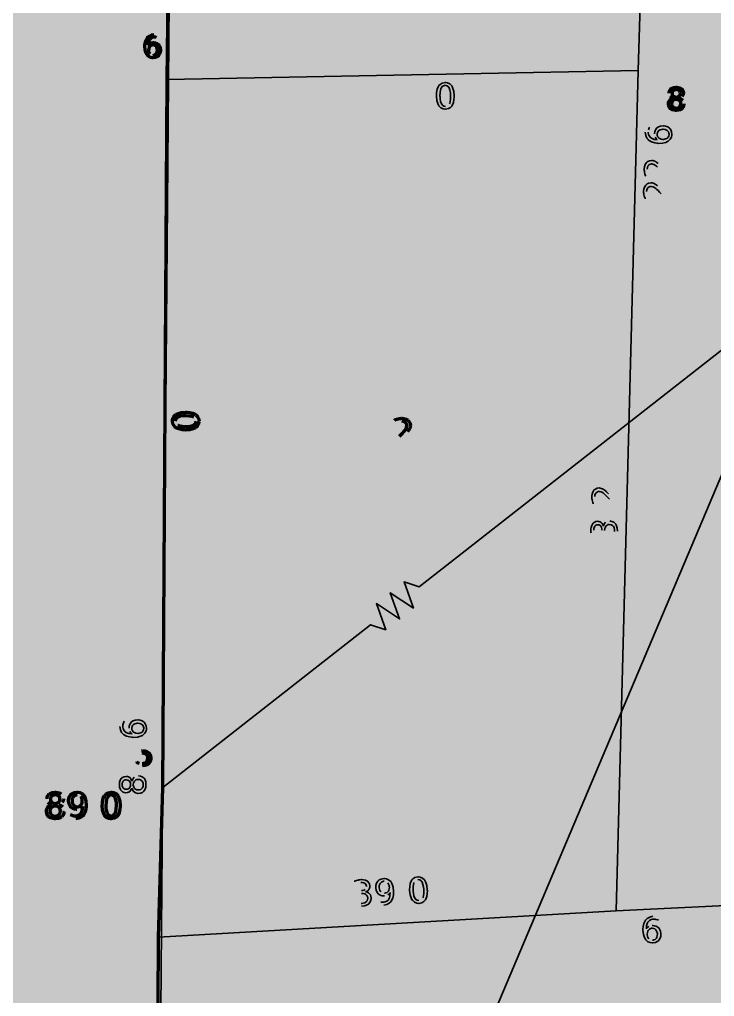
# Model space of a CAD drawing. Header units: inches. Extents: x 0 to 9.1, y 0 to 13.1.
# Drawn here: x 2.654 to 5.084, y 5.239 to 8.657 of the extents above; entities that cross this region are included whole.
import ezdxf

# ---------------------------------------------------------------- set-up
doc = ezdxf.new("R2010")
doc.units = ezdxf.units.IN
doc.header["$MEASUREMENT"] = 0
doc.layers.add('PDF_Geometry', color=7, linetype='Continuous')
doc.layers.add('PDF_Solid Fills', color=7, linetype='Continuous')

msp = doc.modelspace()

# ---------------------------------------------------------------- hatches: boundary and pattern name
at = {"layer": 'PDF_Solid Fills', "true_color": 0xffffff, "transparency": 33554559}
msp.add_hatch(color=7, dxfattribs=at).paths.add_polyline_path([(9.0917, 0.1596), (9.0917, 13.0851), (-0.0485, 13.0851), (-0.0485, 0.1596)])
at = {"layer": 'PDF_Solid Fills', "transparency": 33554559}
h = msp.add_hatch(color=1, dxfattribs=at)
h.paths.add_polyline_path([(3.0295, 8.5336), (3.0467, 8.5336), (3.0467, 8.5935), (3.0278, 8.5898), (3.0278, 8.5995), (3.0464, 8.6033), (3.0573, 8.6033), (3.0573, 8.5336), (3.0746, 8.5336), (3.0746, 8.5247), (3.0295, 8.5247)], flags=0)
h.paths.add_polyline_path([(3.1086, 8.5365, 0.200275), (3.1201, 8.5316)], flags=0)
h.paths.add_polyline_path([(3.1412, 8.6013), (3.1412, 8.5918)], flags=0)
h.paths.add_polyline_path([(3.1412, 8.5918, 0.038912), (3.133, 8.5947)], flags=0)
h.paths.add_polyline_path([(3.1326, 8.6039, 0.040597), (3.1246, 8.6047)], flags=0)
h.paths.add_polyline_path([(3.1412, 8.6013, 0.027898), (3.1326, 8.6039)], flags=0)
h = msp.add_hatch(color=5, dxfattribs=at)
h.paths.add_polyline_path([(3.9534, 8.42), (3.9237, 8.3716), (3.9544, 8.3723)], flags=0)
h.paths.add_polyline_path([(3.9498, 8.4307), (3.9652, 8.431), (3.9664, 8.3725), (3.9792, 8.3728), (3.9794, 8.3626), (3.9666, 8.3625), (3.9671, 8.3413), (3.955, 8.3409), (3.9546, 8.3622), (3.914, 8.3613), (3.9137, 8.3731)], flags=0)
h.paths.add_polyline_path([(4.0018, 8.3523), (4.0217, 8.3528), (4.0201, 8.4211), (3.9986, 8.4162), (3.9984, 8.4273), (4.02, 8.432), (4.032, 8.4323), (4.0337, 8.3531), (4.0535, 8.3534), (4.0538, 8.3431), (4.0021, 8.342)], flags=0)
h.paths.add_polyline_path([(4.078, 8.3591), (4.0906, 8.3593), (4.0909, 8.3439), (4.0783, 8.3437)], flags=0)
h.paths.add_polyline_path([(4.1432, 8.353, 0.270121), (4.1571, 8.3625)], flags=0)
h = msp.add_hatch(color=1, dxfattribs=at)
h.paths.add_polyline_path([(4.8606, 8.349), (4.8778, 8.349), (4.8778, 8.4088), (4.8589, 8.4051), (4.8589, 8.4148), (4.8775, 8.4187), (4.8885, 8.4187), (4.8885, 8.349), (4.9057, 8.349), (4.9057, 8.34), (4.8606, 8.34)], flags=0)
h.paths.add_polyline_path([(4.9248, 8.3997, 0.155966), (4.9286, 8.3882)], flags=0)
h.paths.add_polyline_path([(4.9606, 8.3819, 0.143438), (4.9711, 8.3882)], flags=0)
h.paths.add_polyline_path([(4.9766, 8.3622, 0.154116), (4.9725, 8.3748)], flags=0)
h = msp.add_hatch(color=5, dxfattribs=at)
h.paths.add_polyline_path([(4.9142, 7.9556), (4.9146, 7.9753), (4.8464, 7.9772), (4.8501, 7.9555), (4.8391, 7.9558), (4.8354, 7.9776), (4.8357, 7.9897), (4.9149, 7.9873), (4.9155, 8.0073), (4.9258, 8.007), (4.9245, 7.9553)], flags=0)
h.paths.add_polyline_path([(4.9166, 8.0421), (4.9177, 8.0846), (4.9282, 8.0843), (4.9265, 8.0274), (4.9162, 8.0277)], flags=0)
h.paths.add_polyline_path([(4.8975, 8.0469, 0.001765), (4.9162, 8.0277)], flags=0)
h.paths.add_polyline_path([(4.846, 8.0558, 0.068581), (4.8477, 8.0437)], flags=0)
h.paths.add_polyline_path([(4.8477, 8.0437, 0.047252), (4.8534, 8.03)], flags=0)
h.paths.add_polyline_path([(4.8534, 8.03), (4.8412, 8.0303)], flags=0)
h.paths.add_polyline_path([(4.8843, 8.0755, 0.006039), (4.894, 8.0655)], flags=0)
h.paths.add_polyline_path([(4.894, 8.0655, 0.000736), (4.9166, 8.0421)], flags=0)
h.paths.add_polyline_path([(4.9188, 8.1204), (4.92, 8.1629), (4.9303, 8.1626), (4.9286, 8.1057), (4.9183, 8.106)], flags=0)
h.paths.add_polyline_path([(4.8998, 8.1252, 0.003231), (4.9183, 8.106)], flags=0)
h.paths.add_polyline_path([(4.8998, 8.1252, 0.005506), (4.8848, 8.1406)], flags=0)
h.paths.add_polyline_path([(4.8481, 8.1341, 0.068601), (4.8498, 8.122)], flags=0)
h.paths.add_polyline_path([(4.8498, 8.122, 0.040403), (4.8557, 8.1081)], flags=0)
h.paths.add_polyline_path([(4.8557, 8.1081), (4.8434, 8.1086)], flags=0)
h.paths.add_polyline_path([(4.8961, 8.1437, 0.003309), (4.8865, 8.1537)], flags=0)
h.paths.add_polyline_path([(4.9188, 8.1204, 0.004682), (4.8961, 8.1437)], flags=0)
h.paths.add_polyline_path([(4.9157, 8.1885), (4.916, 8.2012), (4.9314, 8.2008), (4.9311, 8.188)], flags=0)
h.paths.add_polyline_path([(4.8458, 8.2811), (4.8569, 8.2808)], flags=0)
h.paths.add_polyline_path([(4.8532, 8.2717, 0.051651), (4.8518, 8.2626)], flags=0)
h.paths.add_polyline_path([(4.8735, 8.2569, 0.106973), (4.876, 8.2451)], flags=0)
h.paths.add_polyline_path([(4.8428, 8.2716, 0.035903), (4.8417, 8.2625)], flags=0)
h.paths.add_polyline_path([(4.8458, 8.2811, 0.030947), (4.8428, 8.2716)], flags=0)
h = msp.add_hatch(color=5, dxfattribs=at)
h.paths.add_polyline_path([(3.188, 7.0276), (3.1884, 7.0853), (3.1935, 7.0852), (3.2778, 7.0521), (3.2777, 7.0393), (3.1984, 7.0706), (3.198, 7.0275)], flags=0)
h.paths.add_polyline_path([(3.1995, 7.1424), (3.2471, 7.1112), (3.2474, 7.142)], flags=0)
h.paths.add_polyline_path([(3.1889, 7.139), (3.1891, 7.1544), (3.2475, 7.154), (3.2475, 7.1667), (3.2577, 7.1666), (3.2575, 7.1538), (3.2788, 7.1536), (3.2786, 7.1416), (3.2575, 7.1418), (3.2571, 7.1012), (3.2454, 7.1013)], flags=0)
h.paths.add_polyline_path([(3.2637, 7.1867), (3.2637, 7.1995), (3.2791, 7.1993), (3.2791, 7.1866)], flags=0)
h.paths.add_polyline_path([(3.1978, 7.2523, 0.273911), (3.2069, 7.2383)], flags=0)
h.paths.add_polyline_path([(3.2717, 7.2517, 0.268204), (3.2625, 7.2658)], flags=0)
h = msp.add_hatch(color=5, dxfattribs=at)
h.paths.add_polyline_path([(3.9781, 7.1809), (4.0208, 7.1809), (4.0208, 7.1706), (3.9637, 7.1706), (3.9637, 7.1809)], flags=0)
h.paths.add_polyline_path([(3.9824, 7.2, 0.004994), (3.9637, 7.1809)], flags=0)
h.paths.add_polyline_path([(3.99, 7.2518, 0.06868), (3.9778, 7.2498)], flags=0)
h.paths.add_polyline_path([(3.9778, 7.2498, 0.051771), (3.9643, 7.2437)], flags=0)
h.paths.add_polyline_path([(3.9643, 7.2437), (3.9643, 7.256)], flags=0)
h.paths.add_polyline_path([(4.0106, 7.2141, 0.003305), (4.0009, 7.2041)], flags=0)
h.paths.add_polyline_path([(4.0009, 7.2041, 0.000243), (3.9781, 7.1809)], flags=0)
h.paths.add_polyline_path([(4.0749, 7.2484), (4.0586, 7.2038), (4.0915, 7.2038)], flags=0)
h.paths.add_polyline_path([(4.0683, 7.2603), (4.082, 7.2603), (4.1162, 7.1706), (4.1035, 7.1706), (4.0954, 7.1937), (4.0548, 7.1937), (4.0466, 7.1706), (4.0338, 7.1706)], flags=0)
h = msp.add_hatch(color=5, dxfattribs=at)
h.paths.add_polyline_path([(4.6499, 6.7677), (4.6516, 6.8254), (4.6567, 6.8253), (4.7403, 6.7905), (4.74, 6.7777), (4.6613, 6.8105), (4.6601, 6.7674)], flags=0)
h.paths.add_polyline_path([(4.7173, 6.9027, 0.155625), (4.7026, 6.8981)], flags=0)
h.paths.add_polyline_path([(4.7427, 6.8551, 0.039754), (4.7441, 6.8668)], flags=0)
h.paths.add_polyline_path([(4.7392, 6.8428, 0.030201), (4.7427, 6.8551)], flags=0)
h.paths.add_polyline_path([(4.7392, 6.8428), (4.7273, 6.8431)], flags=0)
h.paths.add_polyline_path([(4.7273, 6.8431, 0.057958), (4.7321, 6.8541)], flags=0)
h.paths.add_polyline_path([(4.7321, 6.8541, 0.060554), (4.7341, 6.8665)], flags=0)
h.paths.add_polyline_path([(4.6995, 6.8699), (4.6992, 6.8596), (4.6893, 6.8599), (4.6896, 6.8707)], flags=0)
h.paths.add_polyline_path([(4.6613, 6.871, 0.04289), (4.6621, 6.8604)], flags=0)
h.paths.add_polyline_path([(4.6621, 6.8604, 0.030275), (4.6652, 6.8476)], flags=0)
h.paths.add_polyline_path([(4.6652, 6.8476), (4.6544, 6.8479)], flags=0)
h.paths.add_polyline_path([(4.6519, 6.861, 0.022579), (4.6544, 6.8479)], flags=0)
h.paths.add_polyline_path([(4.7287, 6.9253), (4.7292, 6.9381), (4.7446, 6.9376), (4.7441, 6.9248)], flags=0)
h.paths.add_polyline_path([(4.7352, 6.9747), (4.7364, 7.0172), (4.7467, 7.0169), (4.7452, 6.9599), (4.7347, 6.9602)], flags=0)
h.paths.add_polyline_path([(4.7163, 6.9795, 0.00323), (4.7347, 6.9602)], flags=0)
h.paths.add_polyline_path([(4.6647, 6.9884, 0.079819), (4.6664, 6.9762)], flags=0)
h.paths.add_polyline_path([(4.6664, 6.9762, 0.047257), (4.6721, 6.9625)], flags=0)
h.paths.add_polyline_path([(4.6721, 6.9625), (4.6598, 6.9628)], flags=0)
h.paths.add_polyline_path([(4.7352, 6.9747, 0.000444), (4.7127, 6.9981)], flags=0)
h = msp.add_hatch(color=5, dxfattribs=at)
h.paths.add_polyline_path([(3.0827, 5.8782), (3.0829, 5.8979), (3.0146, 5.8985), (3.0187, 5.8768), (3.0076, 5.8768), (3.0035, 5.8985), (3.0036, 5.9105), (3.0829, 5.9099), (3.0832, 5.9299), (3.0935, 5.9297), (3.093, 5.878)], flags=0)
h.paths.add_polyline_path([(3.0689, 6.0111, 0.162623), (3.0543, 6.0064)], flags=0)
h.paths.add_polyline_path([(3.0841, 6.0348), (3.0843, 6.0545), (3.016, 6.055), (3.0201, 6.0334), (3.009, 6.0334), (3.0049, 6.0551), (3.005, 6.0671), (3.0843, 6.0665), (3.0844, 6.0864), (3.0949, 6.0864), (3.0944, 6.0347)], flags=0)
h.paths.add_polyline_path([(3.0797, 6.111), (3.0798, 6.1238), (3.0952, 6.1236), (3.095, 6.1108)], flags=0)
h.paths.add_polyline_path([(3.0081, 6.2021), (3.0192, 6.2021)], flags=0)
h.paths.add_polyline_path([(3.0363, 6.1785, 0.115272), (3.0389, 6.1668)], flags=0)
h.paths.add_polyline_path([(3.0052, 6.1925, 0.028765), (3.0043, 6.1835)], flags=0)
h.paths.add_polyline_path([(3.0081, 6.2021, 0.041948), (3.0052, 6.1925)], flags=0)
h = msp.add_hatch(color=1, dxfattribs=at)
h.paths.add_polyline_path([(2.9987, 6.0562), (3.016, 6.0562), (3.016, 6.1161), (2.997, 6.1124), (2.997, 6.1221), (3.0156, 6.1259), (3.0266, 6.1259), (3.0266, 6.0562), (3.0438, 6.0562), (3.0438, 6.0473), (2.9987, 6.0473)], flags=0)
h.paths.add_polyline_path([(3.0652, 6.1259), (3.107, 6.1259), (3.107, 6.1168), (3.075, 6.1168), (3.075, 6.0976)], flags=0)
h.paths.add_polyline_path([(3.0797, 6.0988, 0.062097), (3.075, 6.0976)], flags=0)
h.paths.add_polyline_path([(3.0726, 6.0467, 0.032244), (3.0827, 6.0459)], flags=0)
h.paths.add_polyline_path([(3.0621, 6.0493, 0.030379), (3.0726, 6.0467)], flags=0)
h.paths.add_polyline_path([(3.0621, 6.0493), (3.0621, 6.0598)], flags=0)
h.paths.add_polyline_path([(3.0718, 6.0559, 0.054745), (3.0826, 6.0547)], flags=0)
h.paths.add_polyline_path([(3.0826, 6.0904, 0.05394), (3.074, 6.0893)], flags=0)
h.paths.add_polyline_path([(3.074, 6.0893, 0.036142), (3.0652, 6.0865)], flags=0)
h.paths.add_polyline_path([(3.0652, 6.0865), (3.0652, 6.1259)], flags=0)
h = msp.add_hatch(color=256, dxfattribs=at)
h.paths.add_polyline_path([(2.7496, 5.9307, 0.159062), (2.7539, 5.9177)], flags=0)
h.paths.add_polyline_path([(2.8068, 5.9307, 0.212149), (2.7991, 5.9477)], flags=0)
h.paths.add_polyline_path([(2.7904, 5.9105, 0.147699), (2.8025, 5.9177)], flags=0)
h.paths.add_polyline_path([(2.809, 5.8879, 0.158171), (2.8041, 5.9025)], flags=0)
h.paths.add_polyline_path([(2.8307, 5.8646), (2.8307, 5.8756)], flags=0)
h.paths.add_polyline_path([(2.8544, 5.8931, 0.10967), (2.8661, 5.8959)], flags=0)
h.paths.add_polyline_path([(2.8405, 5.8619, 0.043333), (2.8498, 5.8609)], flags=0)
h.paths.add_polyline_path([(2.8307, 5.8646, 0.047988), (2.8405, 5.8619)], flags=0)
h.paths.add_polyline_path([(2.8681, 5.9388, 0.198079), (2.855, 5.9443)], flags=0)
h.paths.add_polyline_path([(2.9089, 5.878), (2.9216, 5.878), (2.9216, 5.8626), (2.9089, 5.8626)], flags=0)
h = msp.add_hatch(color=5, dxfattribs=at)
h.paths.add_polyline_path([(3.8378, 5.5553, 0.040052), (3.8495, 5.5549)], flags=0)
h.paths.add_polyline_path([(3.8253, 5.558, 0.031539), (3.8378, 5.5553)], flags=0)
h.paths.add_polyline_path([(3.8253, 5.558), (3.8247, 5.5698)], flags=0)
h.paths.add_polyline_path([(3.8247, 5.5698, 0.052326), (3.8359, 5.5658)], flags=0)
h.paths.add_polyline_path([(3.8359, 5.5658, 0.053943), (3.8486, 5.5649)], flags=0)
h.paths.add_polyline_path([(3.8492, 5.5997), (3.8389, 5.599), (3.8384, 5.6089), (3.8492, 5.6095)], flags=0)
h.paths.add_polyline_path([(3.8627, 5.6138, 0.219585), (3.867, 5.6244)], flags=0)
h.paths.add_polyline_path([(3.8473, 5.6378, 0.040999), (3.8367, 5.6361)], flags=0)
h.paths.add_polyline_path([(3.8367, 5.6361, 0.036483), (3.8243, 5.6321)], flags=0)
h.paths.add_polyline_path([(3.8243, 5.6321), (3.8238, 5.6429)], flags=0)
h.paths.add_polyline_path([(3.9077, 5.5614), (3.9072, 5.5724)], flags=0)
h.paths.add_polyline_path([(3.9072, 5.5724, 0.034566), (3.9166, 5.5695)], flags=0)
h.paths.add_polyline_path([(3.9298, 5.5912, 0.106996), (3.9414, 5.5944)], flags=0)
h.paths.add_polyline_path([(3.9175, 5.5592, 0.035577), (3.9269, 5.5587)], flags=0)
h.paths.add_polyline_path([(3.9077, 5.5614, 0.047751), (3.9175, 5.5592)], flags=0)
h.paths.add_polyline_path([(3.9412, 5.6374, 0.205372), (3.928, 5.6423)], flags=0)
h.paths.add_polyline_path([(3.9167, 5.6055, 0.205372), (3.93, 5.6006)], flags=0)
h.paths.add_polyline_path([(3.9851, 5.5787), (3.9977, 5.5794), (3.9984, 5.564), (3.9858, 5.5634)], flags=0)
h.paths.add_polyline_path([(4.0466, 5.6483, 0.269949), (4.0331, 5.6383)], flags=0)
h.paths.add_polyline_path([(4.0503, 5.5746, 0.269527), (4.064, 5.5846)], flags=0)
h = msp.add_hatch(color=1, dxfattribs=at)
h.paths.add_polyline_path([(2.9987, 5.533), (3.016, 5.533), (3.016, 5.5929), (2.997, 5.5892), (2.997, 5.5989), (3.0156, 5.6027), (3.0266, 5.6027), (3.0266, 5.533), (3.0438, 5.533), (3.0438, 5.5241), (2.9987, 5.5241)], flags=0)
h.paths.add_polyline_path([(3.0943, 5.5934), (3.0677, 5.5515), (3.0943, 5.5515)], flags=0)
h.paths.add_polyline_path([(3.0917, 5.6027), (3.1049, 5.6027), (3.1049, 5.5515), (3.1163, 5.5515), (3.1163, 5.5426), (3.1049, 5.5426), (3.1049, 5.5241), (3.0943, 5.5241), (3.0943, 5.5426), (3.059, 5.5426), (3.059, 5.553)], flags=0)
h = msp.add_hatch(color=5, dxfattribs=at)
h.paths.add_polyline_path([(4.6372, 5.5064), (4.6949, 5.5093), (4.6952, 5.5043), (4.6669, 5.4181), (4.6543, 5.4175), (4.6807, 5.4986), (4.6378, 5.4964)], flags=0)
h.paths.add_polyline_path([(4.7155, 5.5104), (4.773, 5.5133), (4.7734, 5.5083), (4.7452, 5.4221), (4.7324, 5.4215), (4.7589, 5.5024), (4.716, 5.5003)], flags=0)
h.paths.add_polyline_path([(4.8006, 5.4403), (4.8132, 5.4409), (4.814, 5.4255), (4.8014, 5.4249)], flags=0)
h.paths.add_polyline_path([(4.8541, 5.4412, 0.200323), (4.8674, 5.4361)], flags=0)
h.paths.add_polyline_path([(4.8874, 5.517), (4.888, 5.5061)], flags=0)
h.paths.add_polyline_path([(4.8655, 5.4876, 0.098235), (4.8538, 5.4843)], flags=0)
h.paths.add_polyline_path([(4.8777, 5.5193, 0.036331), (4.8685, 5.5198)], flags=0)
h.paths.add_polyline_path([(4.8874, 5.517, 0.042181), (4.8777, 5.5193)], flags=0)
h = msp.add_hatch(color=1, dxfattribs=at)
h.paths.add_polyline_path([(4.6144, 5.3792), (4.6316, 5.3792), (4.6316, 5.439), (4.6127, 5.4353), (4.6127, 5.445), (4.6313, 5.4489), (4.6423, 5.4489), (4.6423, 5.3792), (4.6595, 5.3792), (4.6595, 5.3702), (4.6144, 5.3702)], flags=0)
h.paths.add_polyline_path([(4.6783, 5.4489), (4.7287, 5.4489), (4.7287, 5.4443), (4.7001, 5.3702), (4.689, 5.3702), (4.716, 5.4398), (4.6783, 5.4398)], flags=0)

# ---------------------------------------------------------------- linework, layer by layer
at = {"layer": 'PDF_Geometry', "lineweight": 35}
for points in [[(3.1852, 9.7095), (4.8009, 10.4635), (5.9857, 10.5712), (5.9857, 9.1402), (6.9398, 7.8476), (5.8011, 3.7392), (5.678, 2.7544), (3.1237, 2.3697)], [(5.9857, 9.1402), (3.1237, 2.3697), (5.8011, 3.7392)]]:
    msp.add_lwpolyline(points, close=True, dxfattribs=at)
at = {"layer": 'PDF_Geometry', "lineweight": 106}
msp.add_lwpolyline([(3.1852, 9.7095), (4.8009, 10.4635), (4.8778, 10.4635), (5.9857, 10.5712), (5.9857, 9.1402), (6.4474, 8.5247), (6.9398, 7.8476), (6.3243, 5.6164), (5.8011, 3.7392), (5.678, 2.7544), (3.1237, 2.3697), (3.1391, 5.4472), (3.1544, 5.9703), (3.1698, 8.4477)], close=True, dxfattribs=at)
at = {"layer": 'PDF_Geometry', "lineweight": 35}
for points in [[(3.1698, 8.4477), (4.8163, 8.4785), (4.8778, 10.4635)], [(4.8163, 8.4785), (4.7393, 5.5395), (3.1391, 5.4472)], [(4.7393, 5.5395), (6.3243, 5.6164)]]:
    msp.add_lwpolyline(points, dxfattribs=at)
at = {"layer": 'PDF_Geometry', "color": 5, "lineweight": 35}
msp.add_lwpolyline([(3.1544, 5.9703), (3.8813, 6.5395), (3.9341, 6.5221), (3.9013, 6.6139), (3.9824, 6.5602), (3.9498, 6.6517), (4.0309, 6.598), (3.9983, 6.6897), (4.0509, 6.6723), (5.5049, 7.8107), (5.5575, 7.7933), (5.5249, 7.885), (5.606, 7.8313), (5.5732, 7.923), (5.6544, 7.8693), (5.6217, 7.9609), (5.6744, 7.9435), (6.4166, 8.5247)], dxfattribs=at)
at = {"layer": 'PDF_Geometry', "lineweight": 106}
for points in [[(3.092, 8.5639), (3.092, 8.5639), (3.092, 8.5824), (3.1009, 8.5936)], [(3.1009, 8.5936), (3.1009, 8.5936), (3.1097, 8.6047), (3.1246, 8.6047)], [(3.109, 8.5885), (3.109, 8.5885), (3.1035, 8.5815), (3.1026, 8.5673)], [(3.1249, 8.5956), (3.1249, 8.5956), (3.1146, 8.5956), (3.109, 8.5885)], [(3.133, 8.5947), (3.133, 8.5947), (3.1289, 8.5956), (3.1249, 8.5956)], [(3.0992, 8.5338), (3.0992, 8.5338), (3.092, 8.5442), (3.092, 8.5639)], [(3.1026, 8.5673), (3.1026, 8.5673), (3.1057, 8.5718), (3.1103, 8.5742)], [(3.1086, 8.5633), (3.1086, 8.5633), (3.1044, 8.5584), (3.1044, 8.5499)], [(3.1044, 8.5499), (3.1044, 8.5499), (3.1044, 8.5414), (3.1086, 8.5365)], [(3.1201, 8.5682), (3.1201, 8.5682), (3.1129, 8.5682), (3.1086, 8.5633)], [(3.1103, 8.5742), (3.1103, 8.5742), (3.115, 8.5767), (3.1207, 8.5767)], [(3.1314, 8.5633), (3.1314, 8.5633), (3.1272, 8.5682), (3.1201, 8.5682)], [(3.1207, 8.5767), (3.1207, 8.5767), (3.1326, 8.5767), (3.1394, 8.5695)], [(3.1355, 8.5499), (3.1355, 8.5499), (3.1355, 8.5584), (3.1314, 8.5633)], [(3.1314, 8.5365), (3.1314, 8.5365), (3.1355, 8.5414), (3.1355, 8.5499)], [(3.1463, 8.5499), (3.1463, 8.5499), (3.1463, 8.5376), (3.1391, 8.5305)], [(3.1394, 8.5695), (3.1394, 8.5695), (3.1463, 8.5622), (3.1463, 8.5499)], [(3.1201, 8.5233), (3.1201, 8.5233), (3.1064, 8.5233), (3.0992, 8.5338)], [(3.1201, 8.5316), (3.1201, 8.5316), (3.1272, 8.5316), (3.1314, 8.5365)], [(3.1391, 8.5305), (3.1391, 8.5305), (3.1318, 8.5233), (3.1201, 8.5233)], [(4.9248, 8.3997), (4.9248, 8.3997), (4.9248, 8.409), (4.9314, 8.4145)], [(4.9314, 8.4145), (4.9314, 8.4145), (4.9382, 8.42), (4.9497, 8.42)], [(4.9391, 8.4082), (4.9391, 8.4082), (4.9352, 8.4047), (4.9352, 8.3987)], [(4.9497, 8.4117), (4.9497, 8.4117), (4.9429, 8.4117), (4.9391, 8.4082)], [(4.9497, 8.42), (4.9497, 8.42), (4.9615, 8.42), (4.9683, 8.4145)], [(4.9606, 8.4082), (4.9606, 8.4082), (4.9568, 8.4117), (4.9497, 8.4117)], [(4.9645, 8.3987), (4.9645, 8.3987), (4.9645, 8.4047), (4.9606, 8.4082)], [(4.9683, 8.4145), (4.9683, 8.4145), (4.9749, 8.409), (4.9749, 8.3997)], [(4.9228, 8.3622), (4.9228, 8.3622), (4.9228, 8.3696), (4.9271, 8.3748)], [(4.9271, 8.3748), (4.9271, 8.3748), (4.9314, 8.3799), (4.9391, 8.3819)], [(4.9391, 8.3819), (4.9391, 8.3819), (4.9325, 8.3836), (4.9286, 8.3882)], [(4.938, 8.3733), (4.938, 8.3733), (4.9337, 8.3691), (4.9337, 8.3622)], [(4.9352, 8.3987), (4.9352, 8.3987), (4.9352, 8.3925), (4.9391, 8.3891)], [(4.9497, 8.3773), (4.9497, 8.3773), (4.9423, 8.3773), (4.938, 8.3733)], [(4.9391, 8.3891), (4.9391, 8.3891), (4.9429, 8.3857), (4.9497, 8.3857)], [(4.9497, 8.3857), (4.9497, 8.3857), (4.9568, 8.3857), (4.9606, 8.3891)], [(4.9617, 8.3733), (4.9617, 8.3733), (4.9574, 8.3773), (4.9497, 8.3773)], [(4.9606, 8.3891), (4.9606, 8.3891), (4.9645, 8.3925), (4.9645, 8.3987)], [(4.9606, 8.3819), (4.9606, 8.3819), (4.9683, 8.3799), (4.9725, 8.3748)], [(4.966, 8.3622), (4.966, 8.3622), (4.966, 8.3691), (4.9617, 8.3733)], [(4.9749, 8.3997), (4.9749, 8.3997), (4.9749, 8.393), (4.9711, 8.3882)], [(4.9298, 8.3446), (4.9298, 8.3446), (4.9228, 8.3506), (4.9228, 8.3622)], [(4.9497, 8.3386), (4.9497, 8.3386), (4.9368, 8.3386), (4.9298, 8.3446)], [(4.9337, 8.3622), (4.9337, 8.3622), (4.9337, 8.355), (4.938, 8.351)], [(4.938, 8.351), (4.938, 8.351), (4.9423, 8.3469), (4.9497, 8.3469)], [(4.9497, 8.3469), (4.9497, 8.3469), (4.9574, 8.3469), (4.9617, 8.3511)], [(4.9697, 8.3446), (4.9697, 8.3446), (4.9628, 8.3386), (4.9497, 8.3386)], [(4.9617, 8.3511), (4.9617, 8.3511), (4.966, 8.3551), (4.966, 8.3622)], [(4.9766, 8.3622), (4.9766, 8.3622), (4.9766, 8.3506), (4.9697, 8.3446)], [(3.2003, 7.2754), (3.2003, 7.2754), (3.2123, 7.2832), (3.2351, 7.2831)], [(3.2351, 7.2831), (3.2351, 7.2831), (3.2577, 7.2829), (3.2695, 7.2747)], [(3.2, 7.2292), (3.2, 7.2292), (3.1881, 7.2374), (3.1883, 7.2524)], [(3.1883, 7.2524), (3.1883, 7.2524), (3.1883, 7.2675), (3.2003, 7.2754)], [(3.2072, 7.2663), (3.2072, 7.2663), (3.198, 7.2617), (3.1978, 7.2523)], [(3.2351, 7.2707), (3.2351, 7.2707), (3.2164, 7.2709), (3.2072, 7.2663)], [(3.2625, 7.2658), (3.2625, 7.2658), (3.2532, 7.2706), (3.2351, 7.2707)], [(3.2623, 7.2377), (3.2623, 7.2377), (3.2715, 7.2423), (3.2717, 7.2517)], [(3.2812, 7.2517), (3.2812, 7.2517), (3.2811, 7.2364), (3.2692, 7.2286)], [(3.2695, 7.2747), (3.2695, 7.2747), (3.2814, 7.2667), (3.2812, 7.2517)], [(3.9643, 7.256), (3.9643, 7.256), (3.9717, 7.2591), (3.978, 7.2604)], [(3.978, 7.2604), (3.978, 7.2604), (3.9844, 7.262), (3.9897, 7.262)], [(3.9897, 7.262), (3.9897, 7.262), (4.0037, 7.262), (4.012, 7.2549)], [(4.0029, 7.2472), (4.0029, 7.2472), (3.9978, 7.2518), (3.99, 7.2518)], [(4.008, 7.2355), (4.008, 7.2355), (4.008, 7.2427), (4.0029, 7.2472)], [(4.012, 7.2549), (4.012, 7.2549), (4.0203, 7.248), (4.0203, 7.2364)], [(3.2346, 7.221), (3.2346, 7.221), (3.2117, 7.2212), (3.2, 7.2292)], [(3.2069, 7.2383), (3.2069, 7.2383), (3.2161, 7.2335), (3.2348, 7.2334)], [(3.2692, 7.2286), (3.2692, 7.2286), (3.2572, 7.2209), (3.2346, 7.221)], [(3.2348, 7.2334), (3.2348, 7.2334), (3.2529, 7.2332), (3.2623, 7.2377)], [(3.9824, 7.2), (3.9824, 7.2), (3.9944, 7.2121), (3.9974, 7.2155)], [(3.9974, 7.2155), (3.9974, 7.2155), (4.0034, 7.222), (4.0057, 7.2266)], [(4.0057, 7.2266), (4.0057, 7.2266), (4.008, 7.2312), (4.008, 7.2355)], [(4.0181, 7.2258), (4.0181, 7.2258), (4.0158, 7.2209), (4.0106, 7.2141)], [(4.0203, 7.2364), (4.0203, 7.2364), (4.0203, 7.2309), (4.0181, 7.2258)], [(3.0797, 6.0988), (3.0797, 6.0988), (3.0821, 6.0993), (3.0843, 6.0993)], [(3.097, 6.0854), (3.097, 6.0854), (3.0917, 6.0904), (3.0826, 6.0904)], [(3.0843, 6.0993), (3.0843, 6.0993), (3.0975, 6.0993), (3.1052, 6.0921)], [(3.1023, 6.0725), (3.1023, 6.0725), (3.1023, 6.0807), (3.097, 6.0854)], [(3.1052, 6.0921), (3.1052, 6.0921), (3.1129, 6.0848), (3.1129, 6.0725)], [(3.0621, 6.0598), (3.0621, 6.0598), (3.0667, 6.0571), (3.0718, 6.0559)], [(3.0826, 6.0547), (3.0826, 6.0547), (3.0917, 6.0547), (3.097, 6.0596)], [(3.1049, 6.0528), (3.1049, 6.0528), (3.097, 6.0459), (3.0827, 6.0459)], [(3.097, 6.0596), (3.097, 6.0596), (3.1023, 6.0644), (3.1023, 6.0725)], [(3.1129, 6.0725), (3.1129, 6.0725), (3.1129, 6.0598), (3.1049, 6.0528)], [(2.7496, 5.9307), (2.7496, 5.9307), (2.7496, 5.9416), (2.7571, 5.9477)], [(2.7571, 5.9477), (2.7571, 5.9477), (2.7647, 5.954), (2.7782, 5.954)], [(2.7782, 5.954), (2.7782, 5.954), (2.7916, 5.954), (2.7991, 5.9477)], [(2.8331, 5.9457), (2.8331, 5.9457), (2.8413, 5.954), (2.855, 5.954)], [(2.855, 5.954), (2.855, 5.954), (2.8707, 5.954), (2.8788, 5.942)], [(2.9509, 5.942), (2.9509, 5.942), (2.9589, 5.954), (2.9739, 5.954)], [(2.9739, 5.954), (2.9739, 5.954), (2.989, 5.954), (2.997, 5.942)], [(2.7659, 5.9105), (2.7659, 5.9105), (2.7582, 5.9123), (2.7539, 5.9177)], [(2.7659, 5.9405), (2.7659, 5.9405), (2.7616, 5.9367), (2.7616, 5.9297)], [(2.7616, 5.9297), (2.7616, 5.9297), (2.7616, 5.9228), (2.7659, 5.9188)], [(2.7782, 5.9443), (2.7782, 5.9443), (2.7702, 5.9443), (2.7659, 5.9405)], [(2.7659, 5.9188), (2.7659, 5.9188), (2.7702, 5.9148), (2.7782, 5.9148)], [(2.7904, 5.9405), (2.7904, 5.9405), (2.7859, 5.9443), (2.7782, 5.9443)], [(2.7782, 5.9148), (2.7782, 5.9148), (2.7859, 5.9148), (2.7904, 5.9188)], [(2.7948, 5.9297), (2.7948, 5.9297), (2.7948, 5.9367), (2.7904, 5.9405)], [(2.7904, 5.9188), (2.7904, 5.9188), (2.7948, 5.9228), (2.7948, 5.9297)], [(2.8068, 5.9307), (2.8068, 5.9307), (2.8068, 5.923), (2.8025, 5.9177)], [(2.825, 5.9234), (2.825, 5.9234), (2.825, 5.9374), (2.8331, 5.9457)], [(2.833, 5.9013), (2.833, 5.9013), (2.825, 5.9093), (2.825, 5.9234)], [(2.8421, 5.9388), (2.8421, 5.9388), (2.8373, 5.9331), (2.8373, 5.9234)], [(2.8373, 5.9234), (2.8373, 5.9234), (2.8373, 5.9139), (2.8421, 5.9082)], [(2.855, 5.9443), (2.855, 5.9443), (2.8468, 5.9443), (2.8421, 5.9388)], [(2.8728, 5.9234), (2.8728, 5.9234), (2.8728, 5.9331), (2.8681, 5.9388)], [(2.8681, 5.9082), (2.8681, 5.9082), (2.8728, 5.9139), (2.8728, 5.9234)], [(2.8788, 5.942), (2.8788, 5.942), (2.887, 5.9302), (2.887, 5.9074)], [(2.9429, 5.9074), (2.9429, 5.9074), (2.9429, 5.9302), (2.9509, 5.942)], [(2.9599, 5.9351), (2.9599, 5.9351), (2.9552, 5.9259), (2.9552, 5.9074)], [(2.9739, 5.9443), (2.9739, 5.9443), (2.9646, 5.9443), (2.9599, 5.9351)], [(2.9879, 5.9351), (2.9879, 5.9351), (2.9833, 5.9443), (2.9739, 5.9443)], [(2.9927, 5.9074), (2.9927, 5.9074), (2.9927, 5.9259), (2.9879, 5.9351)], [(2.997, 5.942), (2.997, 5.942), (3.005, 5.9302), (3.005, 5.9074)], [(2.7474, 5.8879), (2.7474, 5.8879), (2.7474, 5.8965), (2.7524, 5.9025)], [(2.7553, 5.8679), (2.7553, 5.8679), (2.7474, 5.8749), (2.7474, 5.8879)], [(2.7524, 5.9025), (2.7524, 5.9025), (2.7573, 5.9083), (2.7659, 5.9105)], [(2.7645, 5.9006), (2.7645, 5.9006), (2.7596, 5.896), (2.7596, 5.8879)], [(2.7596, 5.8879), (2.7596, 5.8879), (2.7596, 5.8797), (2.7645, 5.8751)], [(2.7782, 5.9053), (2.7782, 5.9053), (2.7694, 5.9053), (2.7645, 5.9006)], [(2.7918, 5.9006), (2.7918, 5.9006), (2.7868, 5.9053), (2.7782, 5.9053)], [(2.7904, 5.9105), (2.7904, 5.9105), (2.7991, 5.9083), (2.8041, 5.9025)], [(2.7967, 5.8879), (2.7967, 5.8879), (2.7967, 5.896), (2.7918, 5.9006)], [(2.7918, 5.8753), (2.7918, 5.8753), (2.7967, 5.88), (2.7967, 5.8879)], [(2.809, 5.8879), (2.809, 5.8879), (2.809, 5.8749), (2.801, 5.8679)], [(2.8544, 5.8931), (2.8544, 5.8931), (2.8408, 5.8931), (2.833, 5.9013)], [(2.8421, 5.9082), (2.8421, 5.9082), (2.8468, 5.9025), (2.855, 5.9025)], [(2.8493, 5.8711), (2.8493, 5.8711), (2.8613, 5.8711), (2.8676, 5.8793)], [(2.855, 5.9025), (2.855, 5.9025), (2.8632, 5.9025), (2.8681, 5.9082)], [(2.875, 5.9037), (2.875, 5.9037), (2.8715, 5.8986), (2.8661, 5.8959)], [(2.8676, 5.8793), (2.8676, 5.8793), (2.8741, 5.8874), (2.875, 5.9037)], [(2.887, 5.9074), (2.887, 5.9074), (2.887, 5.8862), (2.8768, 5.8736)], [(2.9509, 5.8728), (2.9509, 5.8728), (2.9429, 5.8848), (2.9429, 5.9074)], [(2.9552, 5.9074), (2.9552, 5.9074), (2.9552, 5.8891), (2.9599, 5.8799)], [(2.9599, 5.8799), (2.9599, 5.8799), (2.9646, 5.8706), (2.9739, 5.8706)], [(2.9739, 5.8706), (2.9739, 5.8706), (2.9833, 5.8706), (2.9879, 5.8799)], [(2.9879, 5.8799), (2.9879, 5.8799), (2.9927, 5.8891), (2.9927, 5.9074)], [(3.005, 5.9074), (3.005, 5.9074), (3.005, 5.8848), (2.997, 5.8728)], [(2.7782, 5.8609), (2.7782, 5.8609), (2.7633, 5.8609), (2.7553, 5.8679)], [(2.7645, 5.8751), (2.7645, 5.8751), (2.7694, 5.8706), (2.7782, 5.8706)], [(2.7782, 5.8706), (2.7782, 5.8706), (2.7868, 5.8706), (2.7918, 5.8753)], [(2.801, 5.8679), (2.801, 5.8679), (2.7931, 5.8609), (2.7782, 5.8609)], [(2.8307, 5.8756), (2.8307, 5.8756), (2.8353, 5.8734), (2.8401, 5.8723)], [(2.8401, 5.8723), (2.8401, 5.8723), (2.8447, 5.8711), (2.8493, 5.8711)], [(2.8768, 5.8736), (2.8768, 5.8736), (2.8668, 5.8609), (2.8498, 5.8609)], [(2.9739, 5.8609), (2.9739, 5.8609), (2.9589, 5.8609), (2.9509, 5.8728)], [(2.997, 5.8728), (2.997, 5.8728), (2.989, 5.8609), (2.9739, 5.8609)]]:
    msp.add_open_spline(points, degree=3, dxfattribs=at)
at = {"layer": 'PDF_Geometry', "lineweight": 35}
for points in [[(4.1114, 8.3891), (4.1114, 8.3891), (4.1109, 8.4119), (4.1186, 8.424)], [(4.1186, 8.424), (4.1186, 8.424), (4.1263, 8.436), (4.1414, 8.4364)], [(4.1277, 8.4173), (4.1277, 8.4173), (4.1232, 8.4079), (4.1237, 8.3894)], [(4.1415, 8.4268), (4.1415, 8.4268), (4.1322, 8.4265), (4.1277, 8.4173)], [(4.1414, 8.4364), (4.1414, 8.4364), (4.1565, 8.4367), (4.1648, 8.425)], [(4.1559, 8.4177), (4.1559, 8.4177), (4.1509, 8.427), (4.1415, 8.4268)], [(4.1611, 8.3902), (4.1611, 8.3902), (4.1608, 8.4087), (4.1559, 8.4177)], [(4.1648, 8.425), (4.1648, 8.425), (4.1729, 8.4133), (4.1734, 8.3903)], [(4.12, 8.3548), (4.12, 8.3548), (4.1118, 8.3665), (4.1114, 8.3891)], [(4.1237, 8.3894), (4.1237, 8.3894), (4.124, 8.3711), (4.1289, 8.3619)], [(4.1571, 8.3625), (4.1571, 8.3625), (4.1615, 8.3719), (4.1611, 8.3902)], [(4.1734, 8.3903), (4.1734, 8.3903), (4.1739, 8.3679), (4.1662, 8.3557)], [(4.1434, 8.3434), (4.1434, 8.3434), (4.1282, 8.3431), (4.12, 8.3548)], [(4.1289, 8.3619), (4.1289, 8.3619), (4.1339, 8.3528), (4.1432, 8.353)], [(4.1662, 8.3557), (4.1662, 8.3557), (4.1585, 8.3437), (4.1434, 8.3434)], [(4.8569, 8.2808), (4.8569, 8.2808), (4.8546, 8.2762), (4.8532, 8.2717)], [(4.8735, 8.2569), (4.8735, 8.2569), (4.874, 8.2705), (4.8823, 8.2782)], [(4.8823, 8.2782), (4.8823, 8.2782), (4.8908, 8.2859), (4.9049, 8.2854)], [(4.9046, 8.2731), (4.9046, 8.2731), (4.8949, 8.2734), (4.8892, 8.2688)], [(4.9197, 8.2679), (4.9197, 8.2679), (4.9142, 8.2729), (4.9046, 8.2731)], [(4.9049, 8.2854), (4.9049, 8.2854), (4.9189, 8.2849), (4.9269, 8.2766)], [(4.9269, 8.2766), (4.9269, 8.2766), (4.9349, 8.2682), (4.9346, 8.2545)], [(4.8535, 8.2349), (4.8535, 8.2349), (4.8412, 8.2454), (4.8417, 8.2625)], [(4.8518, 8.2626), (4.8518, 8.2626), (4.8515, 8.2506), (4.8595, 8.244)], [(4.8595, 8.244), (4.8595, 8.244), (4.8675, 8.2374), (4.8838, 8.236)], [(4.8838, 8.236), (4.8838, 8.236), (4.8786, 8.2397), (4.876, 8.2451)], [(4.8832, 8.256), (4.8832, 8.256), (4.8829, 8.2479), (4.8885, 8.2428)], [(4.8892, 8.2688), (4.8892, 8.2688), (4.8834, 8.2642), (4.8832, 8.256)], [(4.8885, 8.2428), (4.8885, 8.2428), (4.894, 8.2379), (4.9035, 8.2375)], [(4.9035, 8.2375), (4.9035, 8.2375), (4.9132, 8.2372), (4.9189, 8.242)], [(4.9189, 8.242), (4.9189, 8.242), (4.9248, 8.2466), (4.9249, 8.2548)], [(4.9249, 8.2548), (4.9249, 8.2548), (4.9252, 8.2629), (4.9197, 8.2679)], [(4.9346, 8.2545), (4.9346, 8.2545), (4.9342, 8.2389), (4.922, 8.2311)], [(4.8872, 8.2238), (4.8872, 8.2238), (4.8658, 8.2245), (4.8535, 8.2349)], [(4.922, 8.2311), (4.922, 8.2311), (4.9098, 8.2232), (4.8872, 8.2238)], [(4.8392, 8.1224), (4.8392, 8.1224), (4.838, 8.1289), (4.8381, 8.1341)], [(4.8381, 8.1341), (4.8381, 8.1341), (4.8384, 8.1481), (4.8457, 8.1563)], [(4.8457, 8.1563), (4.8457, 8.1563), (4.8529, 8.1643), (4.8645, 8.164)], [(4.8531, 8.1471), (4.8531, 8.1471), (4.8484, 8.1421), (4.8481, 8.1341)], [(4.8651, 8.1517), (4.8651, 8.1517), (4.8578, 8.152), (4.8531, 8.1471)], [(4.8645, 8.164), (4.8645, 8.164), (4.87, 8.1638), (4.8749, 8.1615)], [(4.8738, 8.1492), (4.8738, 8.1492), (4.8694, 8.1515), (4.8651, 8.1517)], [(4.8848, 8.1406), (4.8848, 8.1406), (4.8785, 8.1468), (4.8738, 8.1492)], [(4.8749, 8.1615), (4.8749, 8.1615), (4.88, 8.1592), (4.8865, 8.1537)], [(4.8434, 8.1086), (4.8434, 8.1086), (4.8404, 8.1161), (4.8392, 8.1224)], [(4.8358, 8.056), (4.8358, 8.056), (4.8363, 8.0698), (4.8435, 8.078)], [(4.8435, 8.078), (4.8435, 8.078), (4.8508, 8.086), (4.8623, 8.0857)], [(4.8509, 8.0687), (4.8509, 8.0687), (4.8461, 8.0638), (4.846, 8.0558)], [(4.8628, 8.0734), (4.8628, 8.0734), (4.8557, 8.0737), (4.8509, 8.0687)], [(4.8623, 8.0857), (4.8623, 8.0857), (4.8677, 8.0855), (4.8728, 8.0832)], [(4.8717, 8.0709), (4.8717, 8.0709), (4.8672, 8.0734), (4.8628, 8.0734)], [(4.8825, 8.0623), (4.8825, 8.0623), (4.8761, 8.0684), (4.8717, 8.0709)], [(4.8728, 8.0832), (4.8728, 8.0832), (4.8777, 8.0809), (4.8843, 8.0755)], [(4.8371, 8.0443), (4.8371, 8.0443), (4.8357, 8.0506), (4.8358, 8.056)], [(4.8412, 8.0303), (4.8412, 8.0303), (4.8383, 8.0378), (4.8371, 8.0443)], [(4.8975, 8.0469), (4.8975, 8.0469), (4.8858, 8.0594), (4.8825, 8.0623)], [(4.6546, 6.9885), (4.6546, 6.9885), (4.6549, 7.0024), (4.6621, 7.0105)], [(4.6621, 7.0105), (4.6621, 7.0105), (4.6693, 7.0185), (4.6809, 7.0182)], [(4.6815, 7.0059), (4.6815, 7.0059), (4.6743, 7.0062), (4.6696, 7.0013)], [(4.6809, 7.0182), (4.6809, 7.0182), (4.6864, 7.0181), (4.6913, 7.0158)], [(4.6913, 7.0158), (4.6913, 7.0158), (4.6964, 7.0135), (4.703, 7.0081)], [(4.703, 7.0081), (4.703, 7.0081), (4.7046, 7.0062), (4.7127, 6.9981)], [(4.6556, 6.9768), (4.6556, 6.9768), (4.6544, 6.9832), (4.6546, 6.9885)], [(4.6598, 6.9628), (4.6598, 6.9628), (4.6569, 6.9704), (4.6556, 6.9768)], [(4.6696, 7.0013), (4.6696, 7.0013), (4.6649, 6.9964), (4.6647, 6.9884)], [(4.6903, 7.0035), (4.6903, 7.0035), (4.6858, 7.0059), (4.6815, 7.0059)], [(4.7012, 6.9948), (4.7012, 6.9948), (4.6949, 7.001), (4.6903, 7.0035)], [(4.7163, 6.9795), (4.7163, 6.9795), (4.7044, 6.9919), (4.7012, 6.9948)], [(4.6519, 6.861), (4.6519, 6.861), (4.6512, 6.867), (4.6513, 6.8725)], [(4.6513, 6.8725), (4.6513, 6.8725), (4.6516, 6.8862), (4.6581, 6.8941)], [(4.6581, 6.8941), (4.6581, 6.8941), (4.6646, 6.9019), (4.6755, 6.9016)], [(4.6655, 6.885), (4.6655, 6.885), (4.6616, 6.8802), (4.6613, 6.871)], [(4.6763, 6.8896), (4.6763, 6.8896), (4.6693, 6.8898), (4.6655, 6.885)], [(4.6755, 6.9016), (4.6755, 6.9016), (4.6829, 6.9014), (4.6878, 6.8971)], [(4.6864, 6.8845), (4.6864, 6.8845), (4.683, 6.8894), (4.6763, 6.8896)], [(4.6896, 6.8707), (4.6896, 6.8707), (4.69, 6.8796), (4.6864, 6.8845)], [(4.6878, 6.8971), (4.6878, 6.8971), (4.6927, 6.8927), (4.6947, 6.8848)], [(4.6947, 6.8848), (4.6947, 6.8848), (4.6966, 6.8933), (4.7026, 6.8981)], [(4.7044, 6.8853), (4.7044, 6.8853), (4.6998, 6.8798), (4.6995, 6.8699)], [(4.717, 6.8907), (4.717, 6.8907), (4.709, 6.8908), (4.7044, 6.8853)], [(4.73, 6.8842), (4.73, 6.8842), (4.7257, 6.8904), (4.717, 6.8907)], [(4.7173, 6.9027), (4.7173, 6.9027), (4.7307, 6.9022), (4.7377, 6.893)], [(4.7341, 6.8665), (4.7341, 6.8665), (4.7344, 6.8781), (4.73, 6.8842)], [(4.7377, 6.893), (4.7377, 6.893), (4.7447, 6.8836), (4.7441, 6.8668)], [(3.0156, 6.193), (3.0156, 6.193), (3.0144, 6.1884), (3.0144, 6.1838)], [(3.0192, 6.2021), (3.0192, 6.2021), (3.0169, 6.1975), (3.0156, 6.193)], [(3.0363, 6.1785), (3.0363, 6.1785), (3.0364, 6.1921), (3.0446, 6.1999)], [(3.0446, 6.1999), (3.0446, 6.1999), (3.0529, 6.2078), (3.067, 6.2076)], [(3.0516, 6.1907), (3.0516, 6.1907), (3.046, 6.1859), (3.0458, 6.1778)], [(3.0669, 6.1953), (3.0669, 6.1953), (3.0573, 6.1955), (3.0516, 6.1907)], [(3.0821, 6.1904), (3.0821, 6.1904), (3.0766, 6.1953), (3.0669, 6.1953)], [(3.067, 6.2076), (3.067, 6.2076), (3.081, 6.2075), (3.0892, 6.1993)], [(3.0877, 6.1775), (3.0877, 6.1775), (3.0878, 6.1856), (3.0821, 6.1904)], [(3.0892, 6.1993), (3.0892, 6.1993), (3.0973, 6.191), (3.0973, 6.1773)], [(3.0167, 6.1561), (3.0167, 6.1561), (3.0041, 6.1664), (3.0043, 6.1835)], [(3.0144, 6.1838), (3.0144, 6.1838), (3.0143, 6.1718), (3.0224, 6.1653)], [(3.0506, 6.1458), (3.0506, 6.1458), (3.0292, 6.1459), (3.0167, 6.1561)], [(3.0224, 6.1653), (3.0224, 6.1653), (3.0306, 6.1588), (3.0469, 6.1578)], [(3.0469, 6.1578), (3.0469, 6.1578), (3.0416, 6.1615), (3.0389, 6.1668)], [(3.0458, 6.1778), (3.0458, 6.1778), (3.0458, 6.1696), (3.0513, 6.1647)], [(3.0852, 6.1536), (3.0852, 6.1536), (3.0732, 6.1456), (3.0506, 6.1458)], [(3.0513, 6.1647), (3.0513, 6.1647), (3.057, 6.1599), (3.0666, 6.1598)], [(3.0666, 6.1598), (3.0666, 6.1598), (3.0763, 6.1598), (3.082, 6.1645)], [(3.082, 6.1645), (3.082, 6.1645), (3.0877, 6.1693), (3.0877, 6.1775)], [(3.0973, 6.1773), (3.0973, 6.1773), (3.0972, 6.1618), (3.0852, 6.1536)], [(3.0086, 5.9599), (3.0086, 5.9599), (3.0024, 5.9674), (3.0026, 5.981)], [(3.0026, 5.981), (3.0026, 5.981), (3.0027, 5.9944), (3.009, 6.0019)], [(3.009, 6.0019), (3.009, 6.0019), (3.0153, 6.0094), (3.0261, 6.0093)], [(3.0161, 5.993), (3.0161, 5.993), (3.0123, 5.9885), (3.0121, 5.9808)], [(3.0121, 5.9808), (3.0121, 5.9808), (3.0121, 5.973), (3.016, 5.9685)], [(3.027, 5.9973), (3.027, 5.9973), (3.02, 5.9974), (3.0161, 5.993)], [(3.0261, 6.0093), (3.0261, 6.0093), (3.0338, 6.0093), (3.039, 6.005)], [(3.0378, 5.9928), (3.0378, 5.9928), (3.034, 5.9973), (3.027, 5.9973)], [(3.0418, 5.9807), (3.0418, 5.9807), (3.0418, 5.9884), (3.0378, 5.9928)], [(3.039, 6.005), (3.039, 6.005), (3.0443, 6.0005), (3.0461, 5.9928)], [(3.0461, 5.9928), (3.0461, 5.9928), (3.0484, 6.0014), (3.0543, 6.0064)], [(3.0561, 5.994), (3.0561, 5.994), (3.0515, 5.9891), (3.0513, 5.9805)], [(3.0689, 5.9988), (3.0689, 5.9988), (3.0606, 5.999), (3.0561, 5.994)], [(3.0689, 6.0111), (3.0689, 6.0111), (3.082, 6.011), (3.0889, 6.003)], [(3.0813, 5.9939), (3.0813, 5.9939), (3.0767, 5.9988), (3.0689, 5.9988)], [(3.086, 5.9802), (3.086, 5.9802), (3.0861, 5.9888), (3.0813, 5.9939)], [(3.0889, 6.003), (3.0889, 6.003), (3.0957, 5.995), (3.0957, 5.9802)], [(3.0256, 5.9522), (3.0256, 5.9522), (3.0149, 5.9522), (3.0086, 5.9599)], [(3.016, 5.9685), (3.016, 5.9685), (3.0196, 5.9642), (3.0267, 5.9642)], [(3.0386, 5.9563), (3.0386, 5.9563), (3.0333, 5.952), (3.0256, 5.9522)], [(3.0267, 5.9642), (3.0267, 5.9642), (3.0336, 5.964), (3.0376, 5.9683)], [(3.0376, 5.9683), (3.0376, 5.9683), (3.0416, 5.9727), (3.0418, 5.9807)], [(3.046, 5.9683), (3.046, 5.9683), (3.044, 5.9607), (3.0386, 5.9563)], [(3.054, 5.9547), (3.054, 5.9547), (3.0481, 5.9596), (3.046, 5.9683)], [(3.0513, 5.9805), (3.0513, 5.9805), (3.0513, 5.9719), (3.0558, 5.967)], [(3.0684, 5.9496), (3.0684, 5.9496), (3.0598, 5.9497), (3.054, 5.9547)], [(3.0558, 5.967), (3.0558, 5.967), (3.0603, 5.9619), (3.0686, 5.9619)], [(3.0884, 5.9574), (3.0884, 5.9574), (3.0813, 5.9494), (3.0684, 5.9496)], [(3.0686, 5.9619), (3.0686, 5.9619), (3.0767, 5.9617), (3.0813, 5.9667)], [(3.0813, 5.9667), (3.0813, 5.9667), (3.086, 5.9716), (3.086, 5.9802)], [(3.0957, 5.9802), (3.0957, 5.9802), (3.0955, 5.9653), (3.0884, 5.9574)], [(3.8238, 5.6429), (3.8238, 5.6429), (3.8306, 5.6452), (3.8366, 5.6464)], [(3.8366, 5.6464), (3.8366, 5.6464), (3.8426, 5.6477), (3.848, 5.648)], [(3.848, 5.648), (3.848, 5.648), (3.8616, 5.6486), (3.8701, 5.6427)], [(3.8701, 5.6427), (3.8701, 5.6427), (3.8784, 5.6369), (3.879, 5.6261)], [(3.899, 5.62), (3.899, 5.62), (3.8983, 5.6338), (3.906, 5.6426)], [(3.906, 5.6426), (3.906, 5.6426), (3.9138, 5.6512), (3.9275, 5.652)], [(3.928, 5.6423), (3.928, 5.6423), (3.9198, 5.642), (3.9152, 5.636)], [(3.9275, 5.652), (3.9275, 5.652), (3.943, 5.6528), (3.9518, 5.6412)], [(3.9518, 5.6412), (3.9518, 5.6412), (3.9606, 5.6298), (3.9617, 5.6069)], [(4.0175, 5.6098), (4.0175, 5.6098), (4.0164, 5.6326), (4.0237, 5.6449)], [(4.0237, 5.6449), (4.0237, 5.6449), (4.0311, 5.6571), (4.0461, 5.6578)], [(4.0461, 5.6578), (4.0461, 5.6578), (4.0614, 5.6586), (4.0698, 5.6472)], [(4.0612, 5.6397), (4.0612, 5.6397), (4.056, 5.6488), (4.0466, 5.6483)], [(4.0672, 5.6123), (4.0672, 5.6123), (4.0663, 5.6307), (4.0612, 5.6397)], [(4.0698, 5.6472), (4.0698, 5.6472), (4.0783, 5.6357), (4.0795, 5.6129)], [(3.8615, 5.6347), (3.8615, 5.6347), (3.8564, 5.6383), (3.8473, 5.6378)], [(3.8492, 5.6095), (3.8492, 5.6095), (3.8581, 5.61), (3.8627, 5.6138)], [(3.867, 5.6244), (3.867, 5.6244), (3.8667, 5.6314), (3.8615, 5.6347)], [(3.8753, 5.6135), (3.8753, 5.6135), (3.8715, 5.6083), (3.8636, 5.6057)], [(3.8636, 5.6057), (3.8636, 5.6057), (3.8724, 5.6044), (3.8777, 5.5987)], [(3.879, 5.6261), (3.879, 5.6261), (3.8793, 5.6187), (3.8753, 5.6135)], [(3.908, 5.5981), (3.908, 5.5981), (3.8997, 5.6058), (3.899, 5.62)], [(3.9152, 5.636), (3.9152, 5.636), (3.9107, 5.6301), (3.9112, 5.6206)], [(3.9112, 5.6206), (3.9112, 5.6206), (3.9117, 5.6109), (3.9167, 5.6055)], [(3.93, 5.6006), (3.93, 5.6006), (3.9381, 5.6009), (3.9427, 5.6069)], [(3.9467, 5.6223), (3.9467, 5.6223), (3.9463, 5.632), (3.9412, 5.6374)], [(3.9427, 5.6069), (3.9427, 5.6069), (3.9472, 5.6127), (3.9467, 5.6223)], [(3.9617, 5.6069), (3.9617, 5.6069), (3.9627, 5.5858), (3.9534, 5.5727)], [(4.0272, 5.5757), (4.0272, 5.5757), (4.0188, 5.5872), (4.0175, 5.6098)], [(4.0331, 5.6383), (4.0331, 5.6383), (4.0289, 5.6289), (4.0298, 5.6104)], [(4.0298, 5.6104), (4.0298, 5.6104), (4.0308, 5.5921), (4.0358, 5.583)], [(4.064, 5.5846), (4.064, 5.5846), (4.0681, 5.594), (4.0672, 5.6123)], [(4.0795, 5.6129), (4.0795, 5.6129), (4.0806, 5.5903), (4.0734, 5.578)], [(3.865, 5.596), (3.865, 5.596), (3.859, 5.6001), (3.8492, 5.5997)], [(3.8712, 5.5838), (3.8712, 5.5838), (3.8709, 5.5918), (3.865, 5.596)], [(3.8658, 5.5704), (3.8658, 5.5704), (3.8716, 5.5752), (3.8712, 5.5838)], [(3.8832, 5.5844), (3.8832, 5.5844), (3.884, 5.571), (3.8752, 5.5634)], [(3.8777, 5.5987), (3.8777, 5.5987), (3.8827, 5.5932), (3.8832, 5.5844)], [(3.9298, 5.5912), (3.9298, 5.5912), (3.9163, 5.5904), (3.908, 5.5981)], [(3.9258, 5.5687), (3.9258, 5.5687), (3.9378, 5.5694), (3.9438, 5.578)], [(3.9534, 5.5727), (3.9534, 5.5727), (3.9438, 5.5597), (3.9269, 5.5587)], [(3.95, 5.6027), (3.95, 5.6027), (3.9466, 5.5975), (3.9414, 5.5944)], [(3.9438, 5.578), (3.9438, 5.578), (3.9498, 5.5864), (3.95, 5.6027)], [(4.0509, 5.5649), (4.0509, 5.5649), (4.0357, 5.5643), (4.0272, 5.5757)], [(4.0358, 5.583), (4.0358, 5.583), (4.0411, 5.5741), (4.0503, 5.5746)], [(4.0734, 5.578), (4.0734, 5.578), (4.066, 5.5657), (4.0509, 5.5649)], [(3.8486, 5.5649), (3.8486, 5.5649), (3.8601, 5.5655), (3.8658, 5.5704)], [(3.8752, 5.5634), (3.8752, 5.5634), (3.8664, 5.5557), (3.8495, 5.5549)], [(3.9166, 5.5695), (3.9166, 5.5695), (3.9214, 5.5686), (3.9258, 5.5687)], [(4.8335, 5.4713), (4.8335, 5.4713), (4.8324, 5.4927), (4.842, 5.5058)], [(4.842, 5.5058), (4.842, 5.5058), (4.8514, 5.5189), (4.8685, 5.5198)], [(4.8694, 5.5096), (4.8694, 5.5096), (4.8574, 5.509), (4.8515, 5.5006)], [(4.8786, 5.5089), (4.8786, 5.5089), (4.874, 5.51), (4.8694, 5.5096)], [(4.888, 5.5061), (4.888, 5.5061), (4.8832, 5.508), (4.8786, 5.5089)], [(4.8435, 5.4372), (4.8435, 5.4372), (4.8348, 5.4487), (4.8335, 5.4713)], [(4.8515, 5.5006), (4.8515, 5.5006), (4.8455, 5.4921), (4.8454, 5.4758)], [(4.8454, 5.4758), (4.8454, 5.4758), (4.8488, 5.4812), (4.8538, 5.4843)], [(4.8526, 5.4716), (4.8526, 5.4716), (4.848, 5.4658), (4.8486, 5.4561)], [(4.8652, 5.4779), (4.8652, 5.4779), (4.8571, 5.4775), (4.8526, 5.4716)], [(4.8785, 5.4729), (4.8785, 5.4729), (4.8734, 5.4784), (4.8652, 5.4779)], [(4.8655, 5.4876), (4.8655, 5.4876), (4.8789, 5.4883), (4.8872, 5.4804)], [(4.884, 5.4579), (4.884, 5.4579), (4.8835, 5.4675), (4.8785, 5.4729)], [(4.8872, 5.4804), (4.8872, 5.4804), (4.8955, 5.4727), (4.8963, 5.4586)], [(4.8678, 5.4266), (4.8678, 5.4266), (4.8523, 5.4258), (4.8435, 5.4372)], [(4.8486, 5.4561), (4.8486, 5.4561), (4.8491, 5.4466), (4.8541, 5.4412)], [(4.8674, 5.4361), (4.8674, 5.4361), (4.8755, 5.4366), (4.88, 5.4424)], [(4.8892, 5.4359), (4.8892, 5.4359), (4.8815, 5.4272), (4.8678, 5.4266)], [(4.88, 5.4424), (4.88, 5.4424), (4.8846, 5.4484), (4.884, 5.4579)], [(4.8963, 5.4586), (4.8963, 5.4586), (4.8971, 5.4446), (4.8892, 5.4359)]]:
    msp.add_open_spline(points, degree=3, dxfattribs=at)

doc.saveas('drawing.dxf')
